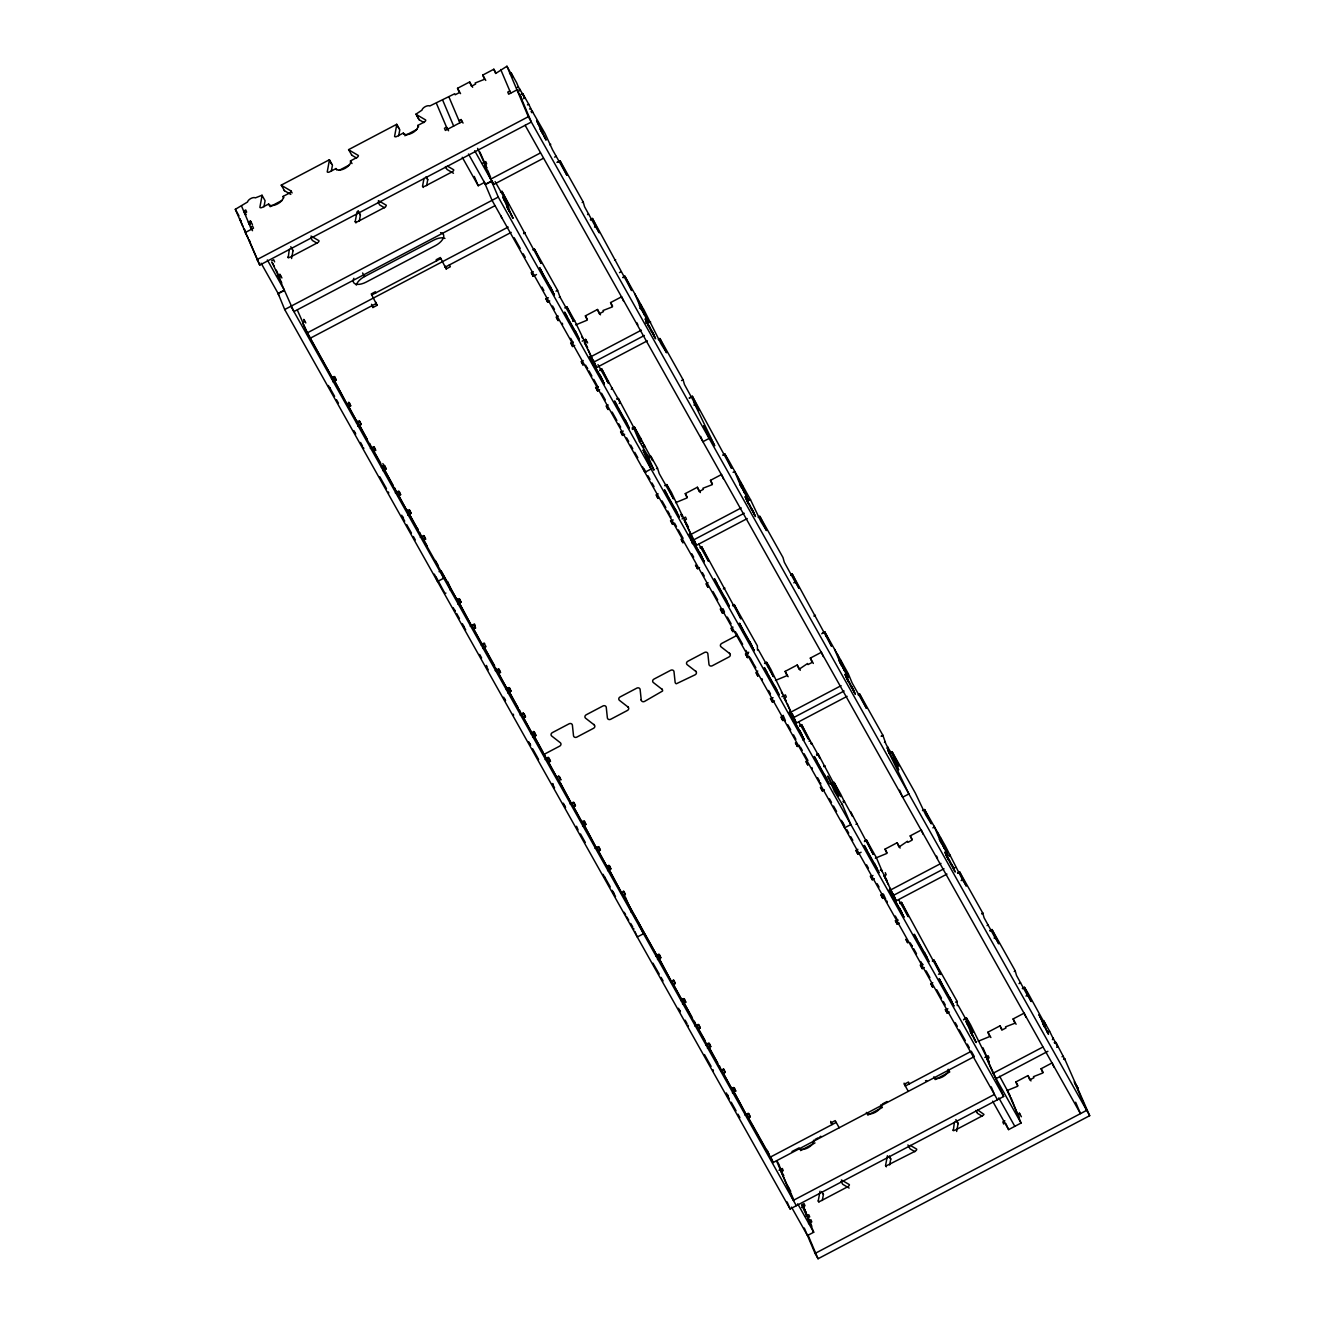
<?xml version="1.0" encoding="UTF-8"?>
<svg xmlns="http://www.w3.org/2000/svg" width="1325" height="1325" viewBox="0 0 1325 1325"><rect width="100%" height="100%" fill="white"/><g stroke="black" fill="none" stroke-linecap="round" stroke-linejoin="round"><path stroke-width="1.5" d="M426.633 185.616L427.727 179.67A2.302 1.143 -29.3 0 0 427.677 179.405L426.186 176.738M263.973 206.799L265.05 200.936A2.352 1.159 -29.3 0 0 265 200.588L262.019 195.255L255.377 197.872A4.687 2.319 -29.3 0 0 250.856 198.502A4.687 2.319 -29.3 0 0 247.56 201.996L235.32 209.317L259.733 265.099L531.342 122.033L519.963 95.201M288.221 257.762L289.297 249.282M291.566 258.524L293.024 250.707A2.352 1.159 -29.3 0 0 292.974 250.359M290.804 194.411L284.477 190.717L281.264 185.119L329.362 159.778A2.352 1.159 -29.3 0 1 329.412 160.126L327.242 171.853A2.335 1.159 -29.3 0 0 327.822 172.25A2.352 1.159 -29.3 0 0 329.378 172.002L335.987 168.557A8.198 4.058 -29.3 0 0 344.831 168.49A8.198 4.058 -29.3 0 0 350.496 160.905L356.723 157.625A2.335 1.159 -29.3 0 0 357.452 157.145A2.368 1.176 -29.3 0 0 358.048 156.549A2.335 1.159 -29.3 0 0 358.33 155.472L348.823 149.907A2.352 1.159 -29.3 0 1 348.607 149.642L396.722 124.302L399.719 129.635A2.352 1.159 -29.3 0 1 399.752 129.983L398.676 135.846M331.316 171.322L332.409 165.459A2.352 1.159 -29.3 0 0 332.36 165.112L329.362 159.778M355.945 222.948L355.199 221.623L357.005 211.851M359.29 221.093L360.367 215.23A2.352 1.159 -29.3 0 0 360.334 214.882L358.081 210.89M396.722 124.302A2.352 1.159 -29.3 0 1 396.755 124.649L394.585 136.376A2.335 1.159 -29.3 0 0 395.181 136.773A2.368 1.176 -29.3 0 0 396.324 136.674L403.33 133.08A8.198 4.058 -29.3 0 0 412.191 133.013A8.198 4.058 -29.3 0 0 417.839 125.428L424.066 122.148A2.335 1.159 -29.3 0 0 425.689 119.995L416.183 114.43A2.352 1.159 -29.3 0 1 415.967 114.165L421.996 110.124A4.687 2.319 -29.3 0 1 425.292 106.629A4.687 2.319 -29.3 0 1 429.797 106L454.757 93.727L455.187 94.771L459.344 92.601L457.539 88.295L469.646 81.951L472.644 87.284M423.304 187.471L422.559 186.146L424 178.328M818.966 1202.305L818.221 1200.98L820.026 1191.225M822.295 1200.45L823.388 1194.603A2.335 1.159 -29.3 0 0 823.338 1194.239M886.326 1166.828L885.564 1165.503L887.386 1155.748M889.655 1164.973L890.748 1159.127A2.335 1.159 -29.3 0 0 890.698 1158.762L889.207 1156.096M953.304 1130.689L954.381 1122.225M956.65 1131.451L958.091 1123.65A2.335 1.159 -29.3 0 0 958.058 1123.302L956.551 1120.635M693.919 405.053L695.476 404.224L695.807 405.168L684.445 384.482L683.087 379.745L659.916 338.504L666.591 352.765L661.125 344.02L643.569 309.089M843.263 664.703L824.68 631.743L822.61 632.837M641.035 699.666L641.267 700.196A2.352 2.037 -23 0 0 644.53 701.438L662.566 691.021A2.352 2.037 -23 0 0 662.003 689.282L661.771 688.735M469.646 81.951L471.452 86.257L475.592 84.071L475.145 82.995L484.536 79.301L482.764 75.078L493.844 69.231L495.848 72.792M509.993 73.753L511.235 73.107L513.057 77.397L506.945 66.25L495.633 73.488L493.844 69.231M509.562 73.306L510.605 72.776M244.578 213.192L246.649 212.099L245.738 209.963L243.668 211.056L245.655 214.6M262.019 195.255A2.352 1.159 -29.3 0 1 262.052 195.603L259.882 207.313A2.335 1.159 -29.3 0 0 260.462 207.727A2.352 1.159 -29.3 0 0 262.019 207.478L268.627 204.033A8.198 4.058 -29.3 0 0 277.488 203.967A8.198 4.058 -29.3 0 0 283.136 196.382L289.363 193.102A2.335 1.159 -29.3 0 0 290.987 190.933L281.48 185.384A2.352 1.159 -29.3 0 1 281.264 185.119M270.648 206.418L282.225 200.323M339.217 170.312L349.568 164.847M404.837 135.746L416.928 129.37M252.446 224.604L250.442 221.043L248.371 222.136L249.862 224.803M249.282 224.289L251.352 223.196L250.442 221.043M509.827 90.994L507.757 92.088L508.668 94.224L516.965 89.868L520.957 96.973M517.363 87.45L518.39 86.903L516.568 82.614L511.235 73.107M458.98 120.641L461.067 119.548L463.054 123.092M518.903 89.934L519.93 89.388L522.249 93.512L524.7 98.133L523.673 98.679M519.35 91.011L519.93 89.388M521.222 94.058L522.249 93.512M521.636 94.489L522.878 93.843L528.708 104.211L532.534 112.062L531.491 112.608M527.466 104.874L528.708 104.211M529.503 109.047L530.53 108.501M531.043 111.532L532.07 110.985L544.923 133.312L552.542 149.808L566.769 175.066M256.735 259.766L528.344 116.699L506.945 66.25M271.625 260.826L273.695 259.733L274.606 261.87M482.432 163.356L485.762 161.6L486.672 163.753L484.586 164.847L490.664 179.157L540.434 152.938M276.61 276.147L279.923 274.391L281.927 277.952M549.726 144.789L550.753 144.243M462.259 157.278L478.226 185.732L484.453 182.452M995.075 1076.844L1003.654 1096.504L790.098 1208.98L284.693 309.537L278.101 293.421L284.328 290.142L267.335 259.932M284.229 290.523L278.018 293.786L279.012 295.574M485.364 184.589L491.575 181.326L492.585 183.098L491.674 180.945L485.447 184.225L468.47 154.015M474.681 150.735L493.662 184.49L543.432 158.271M554.595 157.112L556.152 156.284M500.419 192.158L501.976 191.347L541.163 263.41L534.422 249.083L532.865 249.895M556.931 162.379L560.028 160.739L583.199 201.98L584.557 206.717L595.935 227.42L594.561 227.022M558.123 162.213L560.028 160.739M284.693 309.537L498.266 197.061L491.575 181.326M495.037 205.657L293.918 311.59L278.763 277.637L280.834 276.544L279.923 274.391M356.293 285.123A11.892 5.88 -29.3 0 1 364.607 276.544L433.722 240.14A11.892 5.88 -29.3 0 1 444.935 238.434M507.078 206.187L508.634 205.358L501.976 191.347M332.873 381.782L336.186 380.043L334.198 376.482L332.128 377.575L307.069 332.989L302.663 322.604L304.733 321.511L303.822 319.375L305.827 322.936M371.712 294.995L440.811 258.59M307.069 332.989L508.187 227.055M376.068 303.558L310.067 338.322L302.663 322.604M445.183 267.153L511.185 232.388M371.928 305.744L372.921 307.516L377.062 305.33L375.704 302.117M436.67 260.777L436.223 259.717L440.364 257.53L446.177 268.925L450.334 266.739L449.324 264.967M523.59 233.399L525.147 232.571M582.172 202.526L583.199 201.98M523.69 233.631L525.23 232.819M587.555 214.567L588.598 214.021M590.403 219.569L592.474 218.476L631.661 290.539L624.92 276.229L622.849 277.322M590.569 219.95L592.474 218.476M533.246 271.642L531.176 272.735L533.163 276.279L536.493 274.54M331.515 378.569L334.827 376.813L336.186 380.043M556.036 291.136L557.593 290.324L534.422 249.083M614.618 260.263L615.645 259.717M348.607 406.908L347.233 403.678L349.303 402.585L350.678 405.814L348.607 406.908L357.087 422.013L359.158 420.919L361.162 424.48L357.849 426.219M548.351 297.744L546.281 298.837L547.656 302.067L549.726 300.974M559.216 297.446L559.995 297.032L573.443 320.932L574.619 320.633L587.555 347.581M619.487 272.586L621.044 271.774M564.798 307.913L566.868 306.82L574.619 320.633M623.015 277.703L625.102 276.61M558.223 316.079L556.136 317.172L558.14 320.733L556.765 317.503M356.475 423.006L359.787 421.251L361.162 424.48M572.748 321.263L573.526 320.849L566.901 306.903M575.696 324.907L587.207 320.153L585.385 315.863L597.476 309.487L600.473 314.82M597.476 309.487L599.298 313.777L603.455 311.59L602.991 310.53L612.398 306.887L610.577 302.58L621.673 296.75L623.495 301.04M639.23 305.263L640.787 304.435L647.61 320.551M370.337 448.446L373.65 446.691L375.638 450.252L373.567 451.345L382.064 466.45L384.134 465.357L386.138 468.918L382.809 470.657M373.567 451.345L372.209 448.115L374.279 447.022L375.638 450.252M573.327 342.181L571.257 343.274L572.615 346.504L574.702 345.411M639.677 308.278L640.704 307.731L639.71 305.959M641.847 308.742L643.37 309.023M582.188 341.188L585.633 339.366L587.638 342.927M647.345 340.823L596.548 367.572L584.474 342.595L586.544 341.502L585.633 339.366M645.656 322.952L646.699 322.406L647.693 324.194M649.598 322.538L650.641 321.992M583.182 360.516L581.112 361.609L583.116 365.17L581.741 361.94M590.553 356.905L641.35 330.157M381.451 467.443L384.763 465.688L386.138 468.918M644.348 335.49L593.55 362.238L588.234 349.717M599.778 370.188L601.865 369.095L612.266 388.672L611.239 389.219M658.359 339.316L659.916 338.504M599.96 370.569L601.898 369.178M658.525 339.697L660.082 338.885M395.297 492.883L398.61 491.128L400.614 494.689L398.543 495.782L407.023 510.887L409.11 509.794L411.098 513.355L407.785 515.094M607.214 381.484L608.457 380.822M398.543 495.782L397.169 492.569L399.256 491.476L400.614 494.689M598.304 386.618L596.217 387.712L597.592 390.941L599.662 389.848M616.771 398.808L617.814 398.262L611.819 387.596L612.266 388.672M617.202 399.256L618.444 398.61L641.035 441.142L634.327 426.898L640.886 438.558L644.712 446.409L643.668 446.956M608.158 404.953L606.088 406.046L608.076 409.607L606.717 406.377M619.222 403.446L620.266 402.899L618.444 398.61M681.53 380.557L683.087 379.745M420.273 537.321L423.586 535.565L425.59 539.126L423.52 540.219L456.976 599.761L459.046 598.668L461.05 602.229L457.721 603.985M423.52 540.219L422.145 537.006L424.215 535.913L425.59 539.126M623.263 431.072L621.193 432.165L622.568 435.378L624.638 434.285M632.224 427.909L634.294 426.816M689.248 397.881L692.362 396.241L731.549 468.305M632.389 428.29L634.476 427.197M689.414 398.262L692.395 396.324M632.356 429.416L633.913 428.588L639.462 441.507M639.644 439.204L640.886 438.558M641.681 443.395L642.708 442.848M643.221 445.879L644.248 445.332L652.695 460.62L650.873 456.33L649.631 456.993M649.217 456.545L650.244 455.999M649.664 457.605L650.707 457.075M439.055 571.688L440.678 570.777L451.444 590.519L447.668 581.543M656.438 468.603L657.465 468.056L650.873 456.33M450.036 589.923L450.98 589.824M445.912 593.087L444.918 593.385L435.908 576.657M664.67 485.662L666.74 484.569L671.394 492.337L682.524 516.071L681.497 516.618M722.738 455.071L724.808 453.978L728.27 459.659L750.53 499.757L761.014 521.785L766.529 530.58L759.838 516.336L782.976 557.494L784.317 562.231L795.696 582.934L795.348 581.99L793.791 582.801M665.879 485.497L666.74 484.569M723.417 455.187L724.841 454.061M658.094 493.828L656.024 494.921L658.028 498.482L656.653 495.268M675.568 502.655L687.095 497.902L685.273 493.612L697.364 487.252L700.362 492.569M697.364 487.252L699.186 491.542L703.327 489.356L702.879 488.279L712.287 484.635L710.465 480.346L721.545 474.499L723.367 478.789M733.106 472.346L734.663 471.534L741.503 487.633M680.487 514.845L681.53 514.299L682.524 516.071M470.209 626.195L473.522 624.456L475.526 628L473.456 629.093L481.936 644.215L484.023 643.122L486.01 646.666L482.697 648.422M473.456 629.093L472.081 625.88L474.151 624.787L475.526 628M673.216 519.947L671.129 521.04L672.504 524.253L674.574 523.16L676.462 526.522M741.735 486.49L742.762 485.944M682.06 518.936L685.522 517.114L686.433 519.267L684.362 520.361L696.42 545.337L747.217 518.572M749.486 500.303L750.53 499.757M688.42 534.803L689.464 534.257L691.915 538.894M690.424 534.671L741.222 507.906M481.323 645.192L484.652 643.453M690.689 540.169L691.733 539.623L689.464 534.257M744.219 513.239L693.422 540.004L684.362 520.361M691.716 542.935L693.273 542.107L692.693 543.73M700.18 547.656L701.737 546.844L740.923 618.908L734.183 604.581L732.626 605.392M758.248 517.081L759.788 516.253M700.345 548.037L701.737 546.844M758.413 517.462L759.97 516.634M495.186 670.632L498.498 668.893L500.502 672.438L498.415 673.531L506.912 688.652L508.982 687.559L510.986 691.103L507.674 692.859M498.415 673.531L497.057 670.317L499.127 669.224L500.502 672.438M695.476 565.146L697.48 568.69L699.55 567.597M708.03 582.718L705.96 583.812L707.964 587.356L706.589 584.143M506.299 689.629L509.612 687.89L510.986 691.103M723.351 588.896L724.908 588.068M520.145 715.069L523.243 712.8M523.392 717.968L522.033 714.755L524.104 713.662L525.462 716.891L523.392 717.968L531.888 733.089L533.727 731.45M723.152 608.821L721.082 609.914L722.44 613.127L724.51 612.034M790.694 574.818L792.234 573.99L831.421 646.053M732.791 605.773L734.348 604.962M790.859 575.199L792.317 574.172M731.566 628.58L732.924 631.793L730.936 628.249L733.007 627.156M531.275 734.083L534.588 732.327L535.963 735.541L532.633 737.296M544.442 754.157L559.697 746.124A2.352 2.037 -23 0 0 560.392 742.795L551.647 735.971A2.352 2.037 -23 0 1 552.343 732.626L569.104 723.798A2.352 2.037 -23 0 1 572.383 725.04L573.526 735.872A2.352 2.037 -23 0 0 576.806 737.114L593.567 728.286A2.352 2.037 -23 0 0 594.263 724.957L594.031 724.411M594.263 724.957L585.501 718.133A2.352 2.037 -23 0 1 586.213 714.788L602.974 705.96A2.352 2.037 -23 0 1 606.237 707.202L607.397 718.034A2.352 2.037 -23 0 0 610.676 719.276L627.437 710.448A2.352 2.037 -23 0 0 628.133 707.119L627.901 706.573M628.133 707.119L619.371 700.296A2.352 2.037 -23 0 1 620.067 696.95L636.828 688.122A2.352 2.037 -23 0 1 640.108 689.364L641.267 700.196M662.003 689.282L653.242 682.458A2.352 2.037 -23 0 1 653.937 679.112L670.698 670.284A2.352 2.037 -23 0 1 673.978 671.527L675.137 682.358A2.352 2.037 -23 0 0 676.33 683.766L695.161 674.773A2.352 2.037 -23 0 0 695.857 671.444L695.642 670.897M695.857 671.444L687.112 664.62A2.352 2.037 -23 0 1 687.808 661.274L704.569 652.447A2.352 2.037 -23 0 1 707.848 653.689L708.991 664.521A2.352 2.037 -23 0 0 712.27 665.763L729.032 656.935A2.352 2.037 -23 0 0 729.727 653.606L729.495 653.059M729.727 653.606L720.966 646.782A2.352 2.037 -23 0 1 721.678 643.453L736.932 635.404M813.865 616.059L815.422 615.231M545.122 759.523L548.219 757.237M749.486 656.488L747.416 657.581L745.412 654.02L748.741 652.264M548.368 762.422L546.993 759.192L549.063 758.099L550.438 761.328L548.368 762.422L556.848 777.527L558.703 775.903M748.128 653.258L746.041 654.351L747.416 657.581M757.519 650.095L757.353 645.822L734.183 604.581M764.558 663.411L766.628 662.318L770.637 668.943L786.321 701.306M765.237 663.527L766.628 662.318M821.748 633.764L824.68 631.743M756.542 673.017L757.9 676.23L755.896 672.686L757.751 671.046M767.688 666.608L768.732 666.061M825.757 636.033L826.8 635.487M775.456 680.421L786.967 675.667L785.145 671.378L797.236 665.001L800.234 670.334M797.236 665.001L799.058 669.291L807.571 663.51L808.018 664.57L812.159 662.401L810.337 658.094L821.434 652.264L823.256 656.554M838.99 660.777L840.547 659.949L847.371 676.048M570.098 803.96L573.41 802.205L575.414 805.766L573.327 806.859L581.824 821.964L583.894 820.871L585.898 824.432L582.569 826.171M573.327 806.859L571.969 803.629L574.04 802.536L575.414 805.766M773.088 697.695L771.017 698.788L772.392 702.018L774.463 700.925M781.949 696.702L785.394 694.88L786.305 697.016L784.234 698.109L796.308 723.086L847.106 696.337M847.255 674.309L848.298 673.763L852.174 683.071L866.418 708.328L859.677 694.018L858.12 694.83M782.942 716.03L780.872 717.123L782.876 720.684L781.502 717.454M790.313 712.419L841.11 685.671M844.108 691.004L793.311 717.753L787.232 703.442M799.538 725.686L801.608 724.593L812.026 744.17L811.579 743.093L810.536 743.64M799.72 726.067L800.747 725.52M595.058 848.398L598.387 846.642L600.374 850.203L598.304 851.296L606.8 866.401L608.871 865.308L610.858 868.869L607.546 870.608M598.304 851.296L596.946 848.066L599.016 846.973L600.374 850.203M803.066 740.145L804.093 739.598L799.82 730.688L800.283 731.748M795.364 742.894L797.352 746.455L799.422 745.362M808.995 741.172L810.022 740.625M816.531 754.306L817.558 753.759L811.579 743.093M816.945 754.753L818.188 754.107L840.812 796.673L834.104 782.429L840.663 794.072L844.472 801.923L843.445 802.47M816.978 755.382L817.558 753.759M823.753 766.38L824.796 765.833M881.291 736.071L882.847 735.243L859.677 694.018M823.835 766.612L824.879 766.065M881.39 736.303L882.847 735.243M884.471 742.381L885.249 741.967C885.978 746.753 898.035 760.517 893.679 760.567M886.69 748.112L888.247 747.3M623.28 895.733L621.905 892.52L623.976 891.427L625.35 894.64L623.28 895.733L656.736 955.275L658.807 954.182L660.811 957.743L657.482 959.499M830.609 784.168L834.071 782.346M889.009 753.395L892.122 751.755L915.293 792.996L925.778 815.007L931.309 823.819L924.602 809.575L945.073 845.483L963.01 880.694L962.679 879.75L961.122 880.578M832.166 783.82L833.21 783.274M832.133 784.93L833.673 784.102L838.692 796.027L827.777 776.069L834.485 791.389M820.324 787.332L822.328 790.892L824.398 789.799M891.775 758.099L893.332 757.271L898.665 769.875L887.733 749.95M629.69 909.414L630.468 909L625.317 896.843M631.147 912.262L631.926 911.848L638.932 923.542L643.503 933.727L637.275 937.007L634.94 931.492M842.982 801.393L844.025 800.863L852.472 816.15L850.65 811.861L873.241 854.41L866.517 840.083L864.43 841.176M639.594 926.788L639.76 925.098M856.198 824.133L857.242 823.587M856.298 824.365L857.325 823.819M922.498 810.585L924.568 809.492M864.612 841.557L865.639 841.011M857.855 849.342L855.784 850.435L857.788 853.996L861.101 852.24M656.123 956.269L659.436 954.53L660.811 957.743M875.345 858.186L886.856 853.416L885.034 849.126L897.124 842.75L900.122 848.083M897.124 842.75L898.946 847.056L907.443 841.259L907.907 842.336L912.047 840.149L910.225 835.86L921.322 830.013L923.144 834.303M932.883 827.86L934.423 827.048L933.91 826.104M880.264 870.359L881.291 869.813L882.301 871.602L876.372 857.639L866.517 840.083M673.216 984.608L671.841 981.394L673.928 980.301L675.286 983.514L673.216 984.608L681.713 999.713L683.783 998.619L685.77 1002.18L682.458 1003.936M872.976 875.461L870.906 876.554L872.264 879.767L874.334 878.674M946.977 874.086L896.18 900.851L884.123 875.875L886.193 874.782L885.282 872.628M949.247 855.817L950.29 855.271M949.346 856.049L950.373 855.503M882.831 893.779L880.761 894.872L882.748 898.433L881.39 895.22M890.201 890.185L940.998 863.42M681.1 1000.706L684.412 998.967L685.77 1002.18M943.996 868.753L893.183 895.518L890.152 888.363M954.116 868.123L955.673 867.312M899.94 903.186L901.497 902.358L940.684 974.422L933.943 960.112L932.386 960.923M957.478 872.86L959.565 871.767L982.736 913.008L984.077 917.745L995.456 938.448L994.081 938.034M900.122 903.567L901.497 902.358M957.66 873.241L958.687 872.695M694.946 1026.146L698.258 1024.407L700.263 1027.952L698.192 1029.045L706.672 1044.166L708.743 1043.073L710.747 1046.617L707.434 1048.373M698.192 1029.045L696.817 1025.832L698.888 1024.738L700.263 1027.952M897.936 919.898L895.866 920.991L897.24 924.204L899.311 923.111M706.059 1045.143L709.388 1043.404L710.747 1046.617M981.692 913.554L982.736 913.008M981.792 913.786L982.819 913.24M987.092 925.595L988.119 925.049M723.152 1073.482L721.794 1070.269L723.864 1069.176L725.222 1072.389L723.152 1073.482L731.648 1088.603L733.719 1087.51L735.723 1091.055L732.394 1092.81M922.912 964.335L920.842 965.428L922.2 968.641L924.287 967.548M989.924 930.597L992.011 929.504L1015.182 970.745L1016.523 975.482L1027.902 996.185L1027.554 995.241L1026.014 996.052M932.568 961.304L934.125 960.492M990.106 930.978L991.133 930.432M938.497 974.239L940.054 973.428M932.767 982.67L930.697 983.763L932.701 987.307L931.326 984.094M955.573 1002.164L957.114 1001.336L933.943 960.112M1014.221 971.523L1015.182 970.745M744.882 1115.021L748.211 1113.282L750.198 1116.842L748.128 1117.919L773.187 1162.522L974.306 1056.588L971.308 1051.255L905.306 1086.02L904.081 1083.154M748.128 1117.919L746.753 1114.706L748.84 1113.613L750.198 1116.842M947.888 1008.772L945.818 1009.865L947.176 1013.078L949.247 1011.985M957.279 1005.609L957.18 1001.485M1019.008 983.614L1020.565 982.786M964.318 1018.942L966.389 1017.848L970.413 1024.473L989.079 1062.17M1022.37 988.334L1024.457 987.241L1027.918 992.922L1045.591 1025.136L1044.547 1025.682M963.457 1019.869L966.389 1017.848M1022.552 988.715L1023.579 988.168M967.465 1022.138L968.492 1021.592M978.214 1041.268L989.725 1036.514L987.903 1032.208L999.994 1025.848L1001.998 1029.392M999.994 1025.848L1001.832 1030.138L1005.973 1027.952L1005.509 1026.875L1014.933 1023.231L1013.112 1018.942L1024.192 1013.112L1026.014 1017.401M836.191 1122.424L770.189 1157.189L767.241 1150.266M815.074 1139.45L818.188 1137.811M882.417 1103.973L887.088 1101.522M1042.096 1021.045L1043.139 1020.498M1042.527 1021.492L1043.769 1020.846L1049.599 1031.214L1053.408 1039.048L1052.381 1039.595M1042.56 1022.122L1043.587 1021.575M800.499 1150.58L815.007 1142.928M882.367 1107.452L867.858 1115.103L867.362 1114.209M935.732 1079.345L949.727 1071.975L948.22 1069.308A8.198 4.058 -29.3 0 1 942.555 1076.894A8.198 4.058 -29.3 0 1 933.711 1076.96L935.202 1079.627M984.839 1057.466L988.152 1055.727L989.063 1057.863L986.992 1058.957L993.071 1073.267L1021.045 1123.053L1008.607 1129.612L992.624 1101.174M779.017 1170.257L782.33 1168.501L783.241 1170.654L781.17 1171.747L794.089 1200.45M1048.357 1031.86L1049.599 1031.214M993.071 1073.267L1042.841 1047.065M1054.236 1042.642L1055.28 1042.113L1052.961 1037.988L1053.408 1039.048M1054.667 1043.09L1055.909 1042.444L1065.068 1059.801L1064.604 1058.725L1063.577 1059.271M1047.909 1051.305L996.069 1078.6L986.992 1058.957M1056.688 1047.28L1057.731 1046.733L1055.909 1042.444M1062.037 1056.787L1063.064 1056.24M1019.323 1117.853L1007.215 1090.492L1017.683 1086.252L1015.878 1081.945L1027.985 1075.602L1029.79 1079.908L1033.931 1077.722L1033.483 1076.645L1042.874 1072.968L1041.102 1068.728L1052.182 1062.882L1053.971 1067.155M801.675 1207.506L804.987 1205.767L804.076 1203.613L802.006 1204.707L805.004 1210.04M805.467 1216.449L808.78 1214.71L809.691 1216.847L807.621 1217.94L811.827 1226.138M808.83 1220.805L810.9 1219.712L811.811 1221.865L808.498 1223.604M1004.88 1120.851L1002.81 1121.944L1003.721 1124.08M1017.318 1114.292L1019.389 1113.199L1021.393 1116.76M802.867 1205.038L813.699 1232.25L807.472 1235.529L791.489 1207.092M1064.604 1058.725L1089.68 1115.683L818.055 1258.75L815.074 1253.417L1086.682 1110.35L1074.293 1081.747L1078.302 1088.852L1076.298 1085.291M791.986 1151.508L799.008 1147.914A8.198 4.058 -29.3 0 0 807.852 1147.847A8.198 4.058 -29.3 0 0 813.517 1140.262M415.967 114.165L418.965 119.498A2.352 1.159 -29.3 0 0 419.18 119.763L423.934 122.546M447.32 166.056L453.647 169.766A2.335 1.159 -29.3 0 1 453.68 170.229A2.368 1.176 -29.3 0 1 452.024 171.935L425.077 186.129A2.368 1.176 -29.3 0 1 423.122 186.56A2.335 1.159 -29.3 0 1 422.559 186.146M453.481 173.244L447.138 169.534A2.418 1.192 -29.3 0 1 446.972 169.352L445.432 166.602M351.605 154.975A2.352 1.159 -29.3 0 0 351.821 155.24L356.574 158.023M378.387 200.605L386.304 205.243L385.741 206.634A2.368 1.176 -29.3 0 1 384.681 207.396L357.733 221.606A2.368 1.176 -29.3 0 1 355.779 222.02M384.548 207.793L379.795 205.011A2.418 1.192 -29.3 0 1 379.612 204.828L378.072 202.079M311.027 236.082L318.944 240.719A2.335 1.159 -29.3 0 1 318.977 241.183A2.352 1.159 -29.3 0 1 317.337 242.872L290.374 257.067A2.368 1.176 -29.3 0 1 288.154 257.414L287.856 257.1M317.188 243.27L312.435 240.487A2.352 1.159 -29.3 0 1 312.22 240.222L310.729 237.556M977.684 1109.936L983.945 1114.408A2.352 1.159 -29.3 0 1 982.405 1115.816L955.457 1130.01A2.335 1.159 -29.3 0 1 953.851 1130.473L952.923 1130.026M982.272 1116.197L977.452 1113.364L975.796 1110.483M910.341 1145.413L916.668 1149.123A2.368 1.176 -29.3 0 1 915.045 1151.293L886.16 1165.917A2.368 1.176 -29.3 0 1 885.58 1165.503M914.912 1151.673L910.159 1148.891A2.302 1.143 -29.3 0 1 909.993 1148.709L907.923 1144.899M841.392 1179.962L849.325 1184.6A2.319 1.143 -29.3 0 1 849.226 1185.362A2.352 1.159 -29.3 0 1 847.702 1186.769L820.755 1200.963A2.352 1.159 -29.3 0 1 818.8 1201.394L818.221 1200.98M849.143 1188.078L842.75 1184.318L841.093 1181.436M703.79 425.805L714.722 445.73L693.571 401.757M642.476 466.698L644.861 472.313L651.072 469.017L643.155 450.169M698.855 544.161L708.477 561.154M758.298 649.681L773.369 676.611M808.3 738.853L798.727 721.91M958.058 1005.211L973.13 1032.175M843.147 664.537L848.298 673.763M240.405 219.933L239.792 218.923L242.889 226.293M643.138 450.152L653.705 469.63M972.981 1031.96L966.571 1018.229M440.695 570.777L443.743 578.23L437.515 581.493L434.385 574.139M834.485 791.373L842.104 804.225M626.708 916.801L628.713 920.13M630.7 923.475L632.704 926.804M653.358 469.05L654.003 470.06L647.296 454.74M624.92 276.229L642.89 308.195M518.39 86.903L520.394 90.464M1057.731 1046.733L1055.28 1042.113M538.48 124.434L536.559 120.509L542.472 131.539L541.461 129.767M595.588 226.476L599.215 232.803L592.656 218.857M1040.87 1018.544L1038.966 1014.619L1044.878 1025.649L1043.868 1023.877M695.476 404.224L699.103 410.568L692.528 396.622M795.348 581.99L798.975 588.317L792.416 574.371M895.236 759.738L898.863 766.082L892.156 751.838M962.679 879.75L966.289 886.094L959.598 871.85M995.108 937.504L998.735 943.831L992.044 929.587M1027.554 995.241L1031.181 1001.567L1024.49 987.324M646.699 318.398L648.604 322.323L640.621 308.096M740.592 485.48L739.598 483.708L748.493 500.072L746.588 496.146M840.464 663.245L839.47 661.473L848.381 677.837L846.46 673.912M940.352 840.994L939.359 839.222L948.253 855.586L940.419 837.715M946.348 851.66L947.342 853.449M541.213 130.877L540.202 129.088L546.115 140.119L544.211 136.193M1043.603 1024.987L1042.609 1023.198L1048.522 1034.245L1046.601 1030.32M520.874 97.338L521.868 99.127M952.808 866.318L944.824 852.108L946.746 856.033M1075.204 1083.883L1076.215 1085.672M646.087 320.981L647.08 322.753M653.092 333.436L654.086 335.208L645.176 318.828L648.604 326.331M746.969 500.519L745.064 496.593L753.958 512.957L752.964 511.185M846.857 678.267L844.936 674.342L853.847 690.706L852.836 688.934M952.725 866.683L953.718 868.471M647.61 324.559L655.593 338.769L654.683 336.633M747.582 501.943L746.571 500.171L755.482 516.535L754.571 514.382M847.453 679.692L846.46 677.92L855.354 694.283L854.443 692.147M947.342 857.457L946.348 855.685L955.242 872.049L951.814 864.546M528.344 116.699L1089.68 1115.683M525.131 125.295L1080.471 1113.629L1075.635 1102.234M482.764 75.078L485.762 80.411M610.577 302.58L612.581 306.141M710.465 480.346L712.452 483.907M810.337 658.094L813.335 663.428M910.225 835.86L912.229 839.404M1013.112 1018.942L1016.093 1024.275M1041.102 1068.728L1043.09 1072.289M1027.985 1075.602L1030.983 1080.935M457.539 88.295L460.537 93.628M1015.878 1081.945L1017.865 1085.506M585.385 315.863L587.389 319.408M685.273 493.612L687.261 497.173M785.145 671.378L788.143 676.711M885.034 849.126L887.021 852.687M987.903 1032.208L990.901 1037.541M999.63 1076.215L1010.213 1095.841M620.266 402.899L617.814 398.262M818.022 754.836L820.026 758.397L818.188 754.107M495.103 181.558L508.634 205.358M597.973 364.64L608.589 383.422L602.03 369.476M898.615 899.692L908.238 916.685L901.679 902.739M486.772 167.679L479.849 151.944M581.658 336.55L582.652 338.322M781.402 692.048L782.412 693.82M988.168 1060.017L989.162 1061.789M486.672 168.043L477.596 148.367M688.437 527.102L681.53 514.299M887.203 880.86L881.291 869.813M484.586 164.847L486.59 168.407M504.693 200.887L502.771 196.961L508.684 207.992L507.69 206.22M584.474 342.595L587.472 347.928M784.234 698.109L786.238 701.67M884.123 875.875L888.628 884.785M967.797 1025.07L965.892 1021.161L971.805 1032.192L970.794 1030.403M508.171 209.118L507.177 207.329L513.09 218.36L511.168 214.435M971.291 1033.301L970.298 1031.529L976.21 1042.56L974.289 1038.634M540.103 268.693L552.575 290.92M565.063 313.131L577.551 335.357M590.039 357.568L602.527 379.795M614.999 402.022L627.487 424.232M664.951 490.896L677.439 513.106M689.911 535.333L702.399 557.543M714.887 579.77L727.375 601.997M739.863 624.207L752.352 646.434M764.823 668.645L777.311 690.872M789.799 713.082L802.287 735.309M814.776 757.519L827.247 779.746M864.712 846.41L877.2 868.62M889.688 890.847L902.159 913.058M914.648 935.284L927.136 957.495M939.624 979.722L952.112 1001.948M541.461 271.923L553.949 294.133M566.438 316.36L578.926 338.571M591.397 360.798L603.885 383.008M616.373 405.235L628.862 427.462M666.309 494.109L678.798 516.336M691.286 538.546L703.774 560.773M716.262 582.983L728.733 605.21M741.222 627.437L753.71 649.648M766.198 671.874L778.686 694.085M791.174 716.312L803.646 738.522M816.134 760.749L828.622 782.959M866.07 849.623L878.558 871.85M891.046 894.06L903.534 916.287M916.022 938.497L928.51 960.724M940.982 982.935L953.47 1005.162M691.733 539.623L693.737 543.184M804.093 739.598L801.642 734.977M498.266 197.061L1003.654 1096.504M998.835 1097.895L1014.817 1126.333M514.199 237.738L520.212 248.438M523.226 253.804L525.23 257.365M541.958 287.161L543.846 290.523M552.558 306.009L554.446 309.354M573.145 342.943L570.694 338.322M585.633 365.17L587.638 368.714L587.174 367.638M589.062 371L591.894 376.035M593.782 379.397L595.67 382.759M598.122 387.38L596.018 383.554M601.55 393.21L605.326 399.918M612.15 412.092L616.87 420.472M618.758 423.834L620.647 427.197M626.659 437.896L628.696 441.507M630.717 445.117L632.754 448.728M634.774 452.338L637.822 457.738M643.9 468.57L645.921 472.18M647.958 475.791L649.979 479.402M652.016 483.012L654.037 486.623M662.086 500.949L665.862 507.657M667.75 511.019L669.638 514.382M678.35 529.884L683.071 538.265L681 539.358L682.988 542.919L681.63 539.706M691.766 553.784L693.654 557.146M702.382 572.632L704.271 575.994M712.966 591.497L717.686 599.894M727.342 617.086L731.118 623.793M735.458 631.777L737.445 635.338L736.998 634.261M737.942 635.95L742.662 644.331M745.942 650.442L747.946 654.003M750.198 657.73L753.263 663.196M753.726 664.04L755.863 667.817M768.566 690.457L770.454 693.82M787.878 724.825L790.71 729.86M793.543 734.895L795.878 739.317M800.366 747.035L802.254 750.397M804.142 753.759L807.919 760.467L805.848 761.56L807.836 765.121L806.478 761.892M817.575 777.659L819.446 781.005M829.467 798.826L831.504 802.437M833.524 806.031L836.572 811.447M842.65 822.278L844.671 825.889M846.708 829.5L848.729 833.11M850.766 836.721L852.787 840.332M866.567 864.861L868.455 868.223M877.167 883.709L879.055 887.071M885.779 899.327L883.576 894.408M897.77 920.643L895.319 916.022M910.258 942.87L912.246 946.431L911.799 945.354M913.687 948.717L916.519 953.752M920.742 961.536L922.747 965.097M926.175 970.91L929.935 977.635M936.758 989.792L941.479 998.189M943.367 1001.534L945.255 1004.897M955.259 1022.701L957.279 1026.262M959.283 1029.84L965.296 1040.539M967.3 1044.117L969.304 1047.678M997.443 1099.783L492.039 200.323L484.006 181.376M545.652 298.506L547.656 302.067M570.628 342.943L572.615 346.504M595.588 387.38L597.592 390.941M620.564 431.818L622.568 435.378M670.5 520.708L672.504 524.253M722.44 613.127L720.22 609.036M770.388 698.457L772.392 702.018M870.277 876.206L872.264 879.767M895.236 920.66L897.24 924.204M905.72 939.309L907.724 942.87L906.35 939.657M920.213 965.097L922.2 968.641M945.172 1009.534L947.176 1013.078M448.546 130.744L446.542 127.183L444.471 128.277L445.382 130.43L461.978 121.685L461.067 119.548M1005.708 1123.352L1008.607 1129.612M416.928 115.755L419.18 119.763M445.647 166.867L446.392 168.192M976.012 1110.747L976.773 1112.089M417.855 125.428L418.601 126.769M403.33 133.08L404.092 134.405M396.755 124.649L399.007 128.657M426.219 177.103L427.727 179.769M955.855 1119.642L958.091 1123.65M909.447 1083.833L908.453 1082.045L904.312 1084.231L908.304 1091.353M348.607 149.642L351.821 155.24M350.496 160.905L352.003 163.571M881.373 1105.679L881.87 1106.574M335.987 168.557L336.732 169.882M329.412 160.126L331.648 164.134M358.131 211.238L360.367 215.23M889.241 1156.46L890.748 1159.127M362.603 272.983L364.607 276.544M377.062 305.33L371.248 293.935L375.389 291.748L375.853 292.825M839.189 1127.757L835.197 1120.635L831.04 1122.822L832.034 1124.594L830.676 1121.381M290.987 190.933L292.113 192.937M283.153 196.382L283.898 197.707M268.627 204.033L270.134 206.7M290.771 246.715L293.024 250.707M821.848 1191.572L823.388 1194.603M273.993 265.812L271.989 262.267L281.761 282.97M777.394 1161.71L779.398 1165.271M804.408 1209.526C818.552 1240.73 792.483 1186.869 805.915 1212.193M474.35 623.86L475.344 625.632M808.2 1218.47L809.707 1221.137M782.793 1173.867L783.804 1175.639M807.621 1217.94L810.618 1223.273M252.495 230.699L250.491 227.155L252.562 226.062L253.489 228.198L245.191 232.571L248.189 237.904M348.674 402.253L350.678 405.814M523.474 713.33L525.462 716.891M533.958 731.996L535.963 735.541M548.434 757.767L550.438 761.328M558.935 776.433L560.922 779.994L559.564 776.765M623.346 891.079L625.35 894.64M673.299 979.97L675.286 983.514M723.235 1068.844L725.222 1072.389M382.859 463.584L384.863 467.145M790.727 1191.374L787.729 1186.041L788.64 1188.177M797.716 1203.812L813.699 1232.25M459.146 602.593L457.142 599.033L471.915 626.609L459.593 603.653M494.606 665.697L482.118 643.47L496.875 671.063L495.368 667.485M608.97 869.217L606.966 865.672L621.74 893.249L609.417 870.293M308.692 335.092L332.128 377.575M347.233 403.678L357.087 422.013M367.273 439.337L359.257 424.828M372.209 448.115L380.689 463.237M393.177 485.447L384.233 469.265M397.169 492.569L407.023 510.887M410.601 516.452L418.153 529.884L417.69 528.824M422.145 537.006L427.213 546.016M435.329 560.458L438.376 565.874M441.407 571.29L456.976 599.761M472.081 625.88L481.936 644.215M497.057 670.317L506.912 688.652M517.081 705.96L507.094 687.907L521.851 715.5L519.566 710.134M522.033 714.755L531.888 733.089M543.002 752.087L532.054 732.344L546.827 759.937L544.542 754.571M546.993 759.192L556.848 777.527M560.425 783.092L571.787 804.374L557.03 776.781M571.969 803.629L581.824 821.964M596.946 848.066L606.8 866.401M621.905 892.52L656.736 955.275M671.841 981.394L681.713 999.713M691.882 1017.037L681.878 998.984L696.652 1026.56L694.366 1021.194M696.817 1025.832L705.314 1040.937M717.802 1063.163L708.842 1046.982M721.794 1070.269L731.648 1088.603M735.226 1094.168L746.588 1115.451L731.814 1087.858L734.282 1092.496M746.753 1114.706L768.815 1153.959M290.92 306.257L796.325 1205.7M235.32 209.317L238.98 215.843M239.858 219.138L241.349 221.805L240.736 220.546M249.1 240.057L250.094 241.829M261.124 263.211L278.101 293.421M329.826 387.827L334.612 396.374M336.5 399.719L338.455 403.197M353.825 430.559L355.746 433.971M360.533 442.467L362.47 445.929M379.828 476.834L386.486 488.66M402.817 517.727L404.721 521.139M406.643 524.551L411.446 533.097M413.367 536.526L415.288 539.938M456.595 613.442L459.477 618.56M462.359 623.694L464.28 627.106M479.633 654.451L481.604 657.945M486.325 666.342L488.279 669.837M503.649 697.182L505.57 700.61M528.658 741.702L530.662 745.263M532.667 748.824L537.668 757.718M554.546 787.779L552.293 783.555M563.191 803.149L565.112 806.577M580.483 833.922L585.286 842.468M605.459 878.359L610.262 886.905M612.183 890.334L614.104 893.746M659.237 974.074L652.96 963.192M661.109 977.419L663.08 980.914M678.45 1008.259L680.371 1011.671M685.141 1020.184L687.079 1023.645M704.453 1054.551L711.094 1066.377M727.425 1095.427L729.346 1098.856M731.267 1102.267L736.071 1110.814M737.992 1114.226L739.913 1117.654M328.352 385.476L330.356 389.037L329.892 387.96M453.2 607.678L455.204 611.223L454.74 610.162M463.7 626.344L465.688 629.888M563.572 804.093L565.576 807.654M603.024 874.301L605.028 877.862L604.564 876.786M615.512 896.528L613.061 891.891M885.249 741.967L882.947 735.491M559.995 297.032L557.593 290.324M631.926 911.848L630.468 909M625.715 915.128L624.87 913.554M244.595 229.954C246.483 233.217 242.326 225.631 244.429 229.656M647.693 455.485L639.462 441.49M842.104 804.209L842.534 805.053M633.549 928.378L633.913 929.14M842.518 805.037L850.849 824.548L844.621 827.81L841.458 820.357M624.671 913.157L624.257 912.279M824.862 632.124L831.438 646.037M724.974 454.359L731.549 468.272M560.21 161.12L566.785 175.032M766.794 662.699L773.336 676.512M701.902 547.225L708.477 561.138M666.906 484.95L673.497 498.862L659.237 473.621L657.531 468.205M801.658 724.676L808.366 738.886M1043.769 1020.846L1045.591 1025.136M1042.957 1021.724L1047.512 1032.457M1039.959 1016.391L1044.514 1027.123M937.421 832.382L944.261 848.48M948.816 859.213L951.251 864.927M934.423 827.048L941.263 843.147M945.818 853.88L948.253 859.61M936.609 856.099L937.52 858.252M899.675 790.164L902.673 797.219L908.9 793.94L887.767 750.082M851.925 686.781L854.36 692.511M837.549 654.616L844.373 670.715M848.927 681.447L851.362 687.178M834.551 649.283L841.375 665.382M845.946 676.114L848.364 681.845M1019.389 1113.199L1020.316 1115.352M1010.992 1097.647L1021.045 1123.053M982.984 1047.81L987.423 1058.278M740.658 482.201L747.499 498.299M752.053 509.032L754.472 514.763M737.661 476.868L744.501 492.966M749.056 503.699L751.49 509.429M746.058 498.366L748.493 504.096M969.9 1028.266L975.217 1040.787M966.902 1022.933L972.219 1035.454M991.233 1086.864L994.446 1094.433L793.327 1200.367L776.5 1160.75M950.108 998.404L949.661 997.327L953.934 1006.255L951.483 1001.617M941.611 983.299L939.16 978.662L943.45 987.589L942.986 986.512M925.132 953.967L924.684 952.89L928.957 961.817L926.506 957.18M916.652 938.862L914.2 934.224L918.473 943.152L918.01 942.075M700.66 436.405L702.912 441.705L709.14 438.426L703.823 425.905M900.172 909.53L899.708 908.453L903.981 917.38L901.53 912.743M893.149 893.696L896.18 900.851M891.675 894.425L889.224 889.787L893.497 898.714L893.05 897.638M652.165 331.283L654.6 336.997M637.789 299.119L644.612 315.217M649.167 325.95L651.602 331.664M634.791 293.786L641.615 309.884M875.196 865.093L874.748 864.016L879.022 872.943L876.57 868.306M866.716 849.971L864.248 845.35L868.537 854.277L868.074 853.201M886.823 900.917L887.286 901.994M844.025 800.863L844.472 801.923M636.977 322.836L637.888 324.973M825.243 776.202L824.796 775.125L829.069 784.036L826.618 779.415M856.414 850.766L857.788 853.996M816.763 761.08L814.312 756.459L818.585 765.386L818.121 764.31M792.516 714.142L796.308 723.086M820.39 782.694L820.854 783.771M791.787 716.643L789.336 712.022L793.609 720.933L793.162 719.872M820.953 787.663L822.328 790.892M540.55 127.614L545.122 138.347M811.91 767.589L812.358 768.649M537.569 122.281L542.124 133.013M532.07 110.985L532.534 112.062M775.307 687.311L774.86 686.251L779.133 695.161L776.682 690.54M522.878 93.843L524.7 98.133M766.827 672.206L764.359 667.585L768.649 676.495L768.185 675.419M795.994 743.226L797.352 746.455M783.125 715.301L785.394 720.668M750.348 642.873L749.884 641.797L754.157 650.724L751.706 646.103M741.851 627.768L739.4 623.148L743.673 632.058L742.331 628.613M761.974 678.698L762.422 679.775M500.717 69.529L510.738 93.131M725.371 598.436L724.908 597.36L729.197 606.287L726.729 601.666M716.875 583.331L714.423 578.694L718.697 587.621L718.249 586.544M700.395 553.999L699.948 552.923L704.221 561.85L701.77 557.212M694.151 539.971L696.42 545.337M723.599 609.898L724.063 610.974M675.435 509.562L674.972 508.485L679.245 517.412L676.793 512.775M666.939 494.457L664.487 489.819L668.761 498.747L668.313 497.67M696.105 565.477L697.48 568.69M644.248 445.332L644.712 446.409M670.582 516.054L671.03 517.131M625.499 420.704L625.036 419.627L629.309 428.538L626.858 423.917M617.003 405.582L614.552 400.962L618.825 409.872L618.378 408.812M600.523 376.25L600.076 375.19L604.349 384.101L601.898 379.48M593.501 360.417L596.548 367.572M592.027 361.145L589.575 356.524L593.848 365.435L593.401 364.375M575.547 331.813L575.1 330.753L579.373 339.664L576.922 335.043M567.067 316.708L564.616 312.087L568.889 320.998L568.425 319.921M550.587 287.376L550.123 286.299L554.397 295.227L551.945 290.606M542.091 272.271L539.639 267.633L543.912 276.561L543.465 275.484M562.214 323.201L562.661 324.277M506.779 204.067L512.096 216.588M503.782 198.733L509.098 211.255M531.805 273.066L533.163 276.279M487.583 170.18L490.631 177.335M492.138 180.912L493.662 184.49M500.8 215.627L501.711 217.764M448.877 96.824L459.891 122.778M442.666 100.12L453.663 126.057M474.284 176.44L478.226 185.732M436.438 103.383L447.453 129.337M444.819 265.712L446.177 268.925M779.315 1165.636L782.098 1172.211M782.711 1174.232L783.174 1175.308M808.068 1235.182L818.055 1258.75M804.292 1228.043L815.074 1253.417M770.984 1157.321L773.187 1162.522M787.133 1201.974L790.098 1208.98M734.348 1087.842L735.723 1091.055M735.64 1095.709L736.104 1096.785M719.342 1065.648L721.612 1071.014L706.854 1043.421M710.664 1051.272L711.128 1052.348M727.607 1094.698L728.054 1095.758M726.365 1092.926L727.872 1096.504M712.933 1069.656L713.397 1070.733M685.704 1006.834L686.151 1007.911M687.973 1025.219L688.42 1026.295M660.728 962.397L661.192 963.457M679.477 1010.114L679.94 1011.174M371.547 304.303L372.921 307.516M609.5 865.639L610.858 868.869M610.792 873.506L611.239 874.583M584.524 821.202L585.898 824.432M585.816 829.069L586.279 830.146M559.034 780.342L559.481 781.419M560.856 784.632L561.303 785.708M576.541 826.287L578.064 829.864M535.88 740.195L536.327 741.271M552.807 783.622L553.254 784.698M517.578 706.573L518.025 707.649M538.149 758.579L538.596 759.656M510.903 695.757L511.367 696.834M529.652 743.474L530.116 744.551M513.173 714.142L513.636 715.218M485.944 651.32L486.391 652.397M504.693 699.037L505.14 700.113M459.676 599.016L461.05 602.229M486.391 665.415L486.838 666.492M460.967 606.883L461.415 607.96M419.694 532.368L421.963 537.735L407.206 510.158L409.657 514.779M409.74 510.142L411.098 513.355M411.032 518.009L411.479 519.069M394.717 487.931L397.003 493.297L382.229 465.721M386.055 473.555L386.519 474.632M402.982 516.982L403.446 518.058M401.74 515.21L403.264 518.787M369.758 443.494L372.027 448.86L357.27 421.267M388.324 491.939L388.788 493.016M361.079 429.118L361.543 430.194M363.348 447.502L363.812 448.579M336.119 384.681L336.567 385.757M354.868 432.397L355.315 433.474M303.21 323.317L297.347 310.083M276.312 270.134L277.869 273.795M279.31 278.333L279.774 279.409M244.529 211.371L245.953 214.716M241.531 206.038L251.402 229.291M248.951 239.709L259.733 265.099M355.796 222.02A2.335 1.159 -29.3 0 1 355.199 221.623M353.858 278.3A11.892 5.88 -29.3 0 0 355.779 284.097A11.892 5.88 -29.3 0 0 366.213 282.076L435.329 245.672A11.892 5.88 -29.3 0 0 443.362 237.97A11.892 5.88 -29.3 0 0 440.562 232.637M284.477 190.717A2.352 1.159 -29.3 0 1 284.262 190.452M880.86 1104.785A8.198 4.058 -29.3 0 1 875.212 1112.371A8.198 4.058 -29.3 0 1 866.368 1112.437M820.804 1136.221A2.335 1.159 -29.3 0 1 819.744 1136.983M926.688 1080.571A2.352 1.159 -29.3 0 1 925.546 1080.67M334.298 380.391L332.293 376.83L347.051 404.423L334.298 380.391M583.994 824.779L582.006 821.218L596.763 848.812L583.994 824.779M658.906 958.091L656.918 954.547L671.676 982.123L658.906 958.091"/></g></svg>
